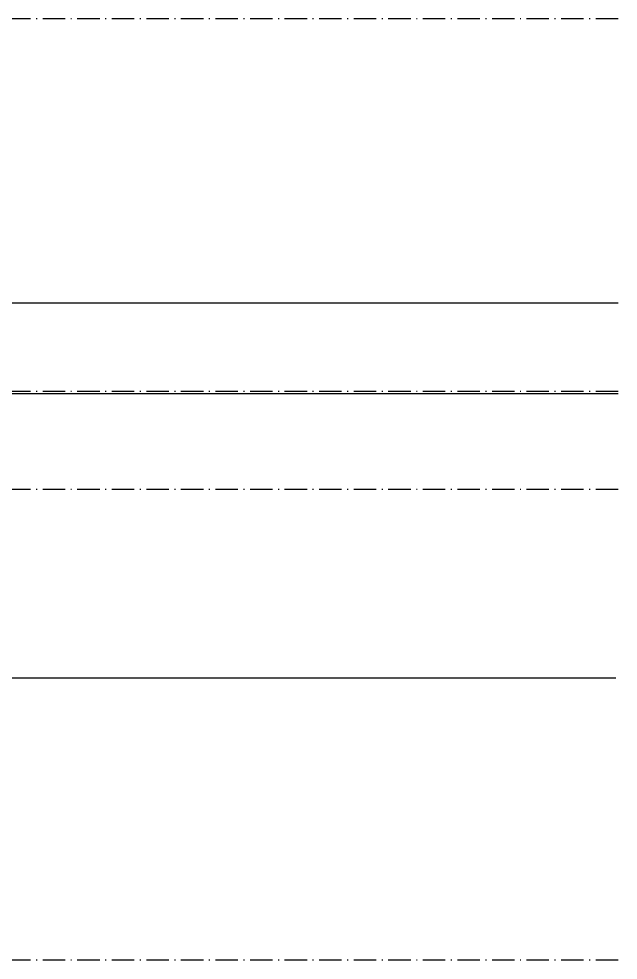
# Model space of a CAD drawing. Extents: x -120222 to -41942, y -19134 to 30932.
# Drawn here: x -54164 to -41942, y 4535 to 23735 of the extents above; entities that cross this region are included whole.
import ezdxf

# ---------------------------------------------------------------- set-up
doc = ezdxf.new("R2010")
doc.units = 0
doc.header["$LTSCALE"] = 150
doc.header["$MEASUREMENT"] = 0
doc.linetypes.add('ISO-10______', pattern=[4.699, 3.048, -0.762, 0.127, -0.762])
doc.layers.add('____B', color=7, linetype='CONTINUOUS')
doc.layers.add('___B', color=7, linetype='CONTINUOUS')

msp = doc.modelspace()

# ---------------------------------------------------------------- linework, layer by layer
at = {"layer": '____B', "color": 6, "linetype": 'ISO-10______'}
for p, q in [((-41943.00752, 23734.71684), (-107847.23944, 23734.71684)), ((-41943.00752, 16134.71684), (-107847.23944, 16134.71684)), ((-41943.00752, 14134.71684), (-107847.23944, 14134.71684)), ((-41943.00752, 4534.71684), (-107847.23944, 4534.71684))]:
    msp.add_line(p, q, dxfattribs=at)
at = {"layer": '___B', "color": 5}
for p, q in [((-109023.35209, 17939.71684), (-41942.1314, 17939.71684)), ((-109023.35209, 16089.71684), (-41942.1314, 16089.71684)), ((-109073.35209, 10294.71684), (-41992.1314, 10294.71684))]:
    msp.add_line(p, q, dxfattribs=at)

doc.saveas('drawing.dxf')
